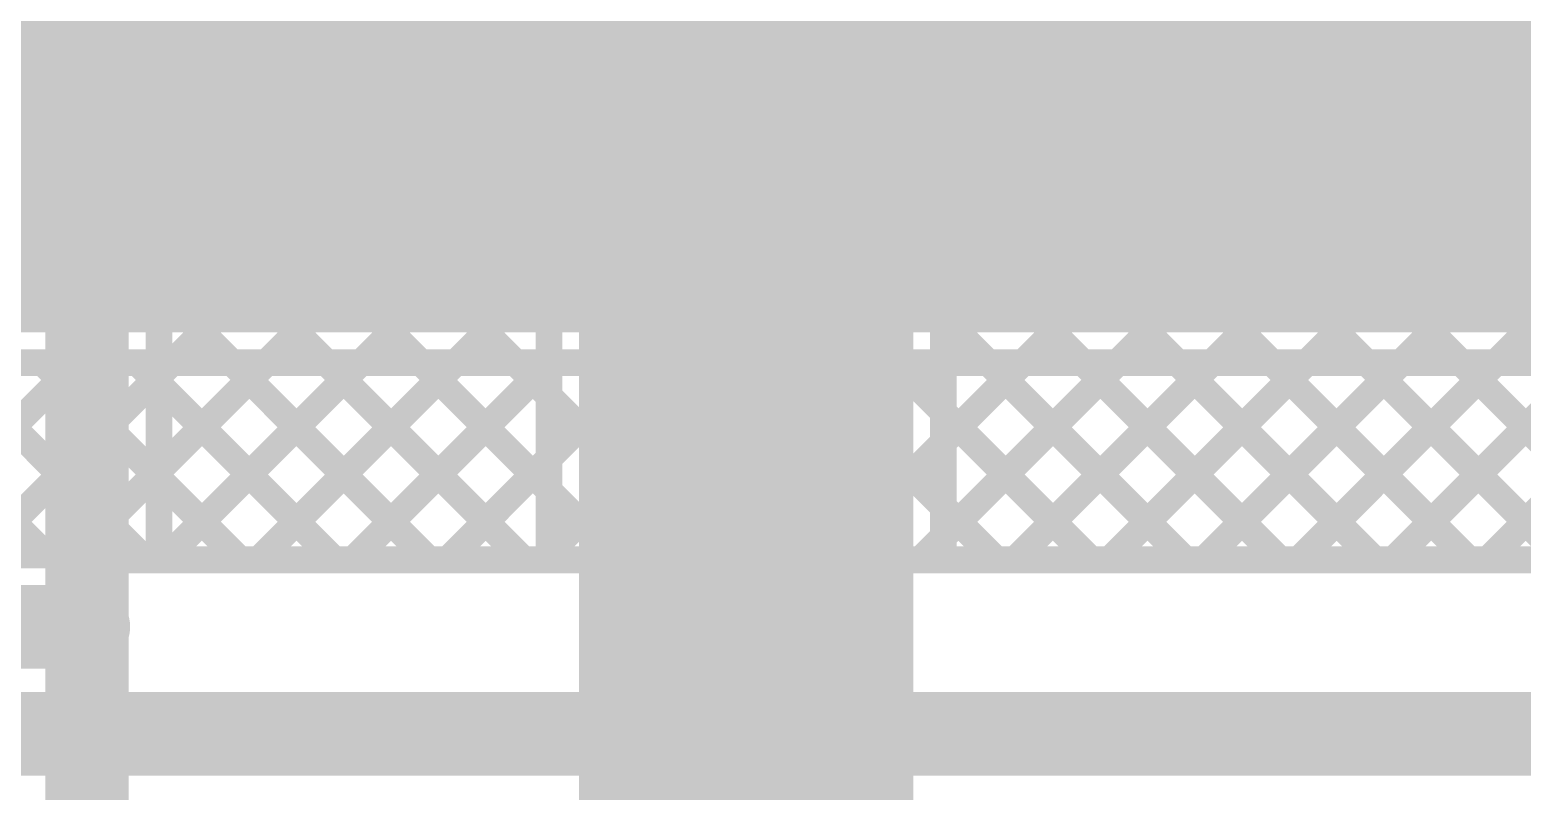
# Model space of a CAD drawing. Header units: millimetres. Extents: x -0.08 to 7.12, y -0.08 to 3.98.
# Drawn here: x 3.9475 to 4.3939, y 1.3658 to 1.5935 of the extents above; entities that cross this region are included whole.
import ezdxf

# ---------------------------------------------------------------- set-up
doc = ezdxf.new("R2010")
doc.units = ezdxf.units.MM
doc.header["$MEASUREMENT"] = 0
for name, color, linetype in [('BottomLayer', 5, 'Continuous'), ('TopLayer', 1, 'Continuous'), ('ViaHoleLayer', 16, 'Continuous')]:
    doc.layers.add(name, color=color, linetype=linetype)

msp = doc.modelspace()

# ---------------------------------------------------------------- hatches: boundary and pattern name
at = {"layer": 'BottomLayer'}
h = msp.add_hatch(color=5, dxfattribs=at)
edge = h.paths.add_edge_path()
edge.add_arc((4.16226, 1.55966), 0.0315, 0, 360)
h = msp.add_hatch(color=5, dxfattribs=at)
edge = h.paths.add_edge_path()
edge.add_arc((3.965, 1.415), 0.01181, 0, 360)
at = {"layer": 'TopLayer'}
msp.add_hatch(color=1, dxfattribs=at).paths.add_polyline_path([(2.768, 1.503), (4.714, 1.503), (4.714, 1.611), (2.768, 1.611)])
h = msp.add_hatch(color=1, dxfattribs=at)
edge = h.paths.add_edge_path()
edge.add_arc((4.16226, 1.55966), 0.0315, 0, 360)
h = msp.add_hatch(color=1, dxfattribs=at)
edge = h.paths.add_edge_path()
edge.add_arc((3.965, 1.415), 0.01181, 0, 360)
at = {"layer": 'ViaHoleLayer'}
h = msp.add_hatch(color=16, dxfattribs=at)
edge = h.paths.add_edge_path()
edge.add_arc((4.16226, 1.55966), 0.01575, 0, 360)
h = msp.add_hatch(color=16, dxfattribs=at)
edge = h.paths.add_edge_path()
edge.add_arc((3.965, 1.415), 0.00591, 0, 360)

# ---------------------------------------------------------------- linework, layer by layer
at = {"layer": 'BottomLayer'}
for points, const_width in [([(3.82848, 2.15427), (4.54775, 1.435)], 0.008), ([(3.81434, 2.14013), (4.51947, 1.435)], 0.008), ([(3.68605, 2.127), (4.37805, 1.435)], 0.008), ([(3.71433, 2.127), (4.40633, 1.435)], 0.008), ([(3.74262, 2.127), (4.43462, 1.435)], 0.008), ([(3.7709, 2.127), (4.4629, 1.435)], 0.008), ([(3.79872, 2.12747), (4.49118, 1.435)], 0.008), ([(3.98611, 1.57492), (4.27439, 1.8632)], 0.008), ([(3.98611, 1.54664), (4.28854, 1.84906)], 0.008), ([(3.98611, 1.51835), (4.30268, 1.83492)], 0.008), ([(3.98611, 1.49007), (4.31682, 1.82077)], 0.008), ([(3.96461, 1.415), (3.96461, 1.80049)], 0.025), ([(3.98611, 1.435), (3.98611, 1.80049)], 0.008), ([(4.21728, 1.57981), (4.38753, 1.75006)], 0.008), ([(4.22078, 1.55503), (4.40167, 1.73592)], 0.008), ([(4.22078, 1.52674), (4.41581, 1.72178)], 0.008), ([(3.98611, 1.7138), (4.11066, 1.58925)], 0.008), ([(4.22078, 1.49846), (4.42996, 1.70764)], 0.008), ([(4.22078, 1.47018), (4.4441, 1.6935)], 0.008), ([(3.98611, 1.68551), (4.10339, 1.56824)], 0.008), ([(4.22078, 1.44189), (4.45824, 1.67935)], 0.008), ([(4.24217, 1.435), (4.47238, 1.66521)], 0.008), ([(3.98611, 1.65723), (4.10278, 1.54056)], 0.008), ([(4.27046, 1.435), (4.48653, 1.65107)], 0.008), ([(4.29874, 1.435), (4.50067, 1.63693)], 0.008), ([(3.98611, 1.62894), (4.10278, 1.51228)], 0.008), ([(4.32703, 1.435), (4.51481, 1.62278)], 0.008), ([(4.35531, 1.435), (4.52895, 1.60864)], 0.008), ([(4.16178, 1.15106), (4.16178, 1.55978)], 0.1), ([(3.98611, 1.60066), (4.10278, 1.48399)], 0.008), ([(4.38359, 1.435), (4.54309, 1.5945)], 0.008), ([(3.98611, 1.46178), (4.1077, 1.58337)], 0.008), ([(3.98611, 1.57237), (4.10278, 1.45571)], 0.008), ([(4.22062, 1.56414), (4.34976, 1.435)], 0.008), ([(4.10278, 1.435), (4.10278, 1.55978)], 0.008), ([(4.22078, 1.435), (4.22078, 1.55978)], 0.008), ([(3.98761, 1.435), (4.10278, 1.55017)], 0.008), ([(3.98611, 1.54409), (4.0952, 1.435)], 0.008), ([(4.22078, 1.5357), (4.32148, 1.435)], 0.008), ([(4.0159, 1.435), (4.10278, 1.52188)], 0.008), ([(3.98611, 1.51581), (4.06692, 1.435)], 0.008), ([(4.22078, 1.50741), (4.29319, 1.435)], 0.008), ([(4.04418, 1.435), (4.10278, 1.4936)], 0.008), ([(3.98611, 1.48752), (4.03864, 1.435)], 0.008), ([(4.22078, 1.47913), (4.26491, 1.435)], 0.008), ([(4.07247, 1.435), (4.10278, 1.46531)], 0.008), ([(3.98611, 1.45924), (4.01035, 1.435)], 0.008), ([(4.22078, 1.45085), (4.23663, 1.435)], 0.008), ([(3.98611, 1.435), (4.10278, 1.435)], 0.008), ([(4.22078, 1.435), (4.61272, 1.435)], 0.008), ([(3.96461, 1.15106), (3.96461, 1.415)], 0.025)]:
    msp.add_lwpolyline(points, dxfattribs=dict(at, const_width=const_width))
at = {"layer": 'BottomLayer', "const_width": 0.008}
msp.add_lwpolyline([(4.10278, 1.55978, -1), (4.22078, 1.55978)], format="xyb", dxfattribs=at)
at = {"layer": 'BottomLayer'}
for points, const_width in [([(4.13678, 1.55978, 1), (4.18678, 1.55978, 1)], 0.05), ([(4.10866, 1.58925, 1), (4.11266, 1.58925, 1)], 0.004), ([(4.1057, 1.58337, 1), (4.1097, 1.58337, 1)], 0.004), ([(4.21528, 1.57981, 1), (4.21928, 1.57981, 1)], 0.004), ([(3.98411, 1.57492, 1), (3.98811, 1.57492, 1)], 0.004), ([(3.98411, 1.57237, 1), (3.98811, 1.57237, 1)], 0.004), ([(4.10139, 1.56824, 1), (4.10539, 1.56824, 1)], 0.004), ([(4.21862, 1.56414, 1), (4.22262, 1.56414, 1)], 0.004), ([(4.10078, 1.55978, 1), (4.10478, 1.55978, 1)], 0.004), ([(4.10078, 1.55978, 1), (4.10478, 1.55978, 1)], 0.004), ([(4.21878, 1.55978, 1), (4.22278, 1.55978, 1)], 0.004), ([(4.21878, 1.55978, 1), (4.22278, 1.55978, 1)], 0.004), ([(4.21878, 1.55503, 1), (4.22278, 1.55503, 1)], 0.004), ([(4.10078, 1.55017, 1), (4.10478, 1.55017, 1)], 0.004), ([(3.98411, 1.54664, 1), (3.98811, 1.54664, 1)], 0.004), ([(3.98411, 1.54409, 1), (3.98811, 1.54409, 1)], 0.004), ([(4.10078, 1.54056, 1), (4.10478, 1.54056, 1)], 0.004), ([(4.21878, 1.5357, 1), (4.22278, 1.5357, 1)], 0.004), ([(4.21878, 1.52674, 1), (4.22278, 1.52674, 1)], 0.004), ([(3.98411, 1.51835, 1), (3.98811, 1.51835, 1)], 0.004), ([(4.10078, 1.52188, 1), (4.10478, 1.52188, 1)], 0.004), ([(3.98411, 1.51581, 1), (3.98811, 1.51581, 1)], 0.004), ([(4.10078, 1.51228, 1), (4.10478, 1.51228, 1)], 0.004), ([(4.21878, 1.50741, 1), (4.22278, 1.50741, 1)], 0.004), ([(4.21878, 1.49846, 1), (4.22278, 1.49846, 1)], 0.004), ([(4.10078, 1.4936, 1), (4.10478, 1.4936, 1)], 0.004), ([(3.98411, 1.49007, 1), (3.98811, 1.49007, 1)], 0.004), ([(3.98411, 1.48752, 1), (3.98811, 1.48752, 1)], 0.004), ([(4.10078, 1.48399, 1), (4.10478, 1.48399, 1)], 0.004), ([(4.21878, 1.47913, 1), (4.22278, 1.47913, 1)], 0.004), ([(4.21878, 1.47018, 1), (4.22278, 1.47018, 1)], 0.004), ([(4.10078, 1.46531, 1), (4.10478, 1.46531, 1)], 0.004), ([(3.98411, 1.46178, 1), (3.98811, 1.46178, 1)], 0.004), ([(3.98411, 1.45924, 1), (3.98811, 1.45924, 1)], 0.004), ([(4.10078, 1.45571, 1), (4.10478, 1.45571, 1)], 0.004), ([(4.21878, 1.45085, 1), (4.22278, 1.45085, 1)], 0.004), ([(4.21878, 1.44189, 1), (4.22278, 1.44189, 1)], 0.004), ([(3.98411, 1.435, 1), (3.98811, 1.435, 1)], 0.004), ([(3.98411, 1.435, 1), (3.98811, 1.435, 1)], 0.004), ([(3.98561, 1.435, 1), (3.98961, 1.435, 1)], 0.004), ([(4.00835, 1.435, 1), (4.01235, 1.435, 1)], 0.004), ([(4.0139, 1.435, 1), (4.0179, 1.435, 1)], 0.004), ([(4.03664, 1.435, 1), (4.04064, 1.435, 1)], 0.004), ([(4.04218, 1.435, 1), (4.04618, 1.435, 1)], 0.004), ([(4.06492, 1.435, 1), (4.06892, 1.435, 1)], 0.004), ([(4.07047, 1.435, 1), (4.07447, 1.435, 1)], 0.004), ([(4.0932, 1.435, 1), (4.0972, 1.435, 1)], 0.004), ([(4.10078, 1.435, 1), (4.10478, 1.435, 1)], 0.004), ([(4.10078, 1.435, 1), (4.10478, 1.435, 1)], 0.004), ([(4.21878, 1.435, 1), (4.22278, 1.435, 1)], 0.004), ([(4.21878, 1.435, 1), (4.22278, 1.435, 1)], 0.004), ([(4.23463, 1.435, 1), (4.23863, 1.435, 1)], 0.004), ([(4.24017, 1.435, 1), (4.24417, 1.435, 1)], 0.004), ([(4.26291, 1.435, 1), (4.26691, 1.435, 1)], 0.004), ([(4.26846, 1.435, 1), (4.27246, 1.435, 1)], 0.004), ([(4.29119, 1.435, 1), (4.29519, 1.435, 1)], 0.004), ([(4.29674, 1.435, 1), (4.30074, 1.435, 1)], 0.004), ([(4.31948, 1.435, 1), (4.32348, 1.435, 1)], 0.004), ([(4.32503, 1.435, 1), (4.32903, 1.435, 1)], 0.004), ([(4.34776, 1.435, 1), (4.35176, 1.435, 1)], 0.004), ([(4.35331, 1.435, 1), (4.35731, 1.435, 1)], 0.004), ([(4.37605, 1.435, 1), (4.38005, 1.435, 1)], 0.004), ([(4.38159, 1.435, 1), (4.38559, 1.435, 1)], 0.004), ([(3.95836, 1.415, 1), (3.97086, 1.415, 1)], 0.0125), ([(3.95836, 1.415, 1), (3.97086, 1.415, 1)], 0.0125)]:
    msp.add_lwpolyline(points, format="xyb", close=True, dxfattribs=dict(at, const_width=const_width))
at = {"layer": 'TopLayer'}
for points, const_width in [([(2.759, 1.494), (4.63, 1.494)], 0.008), ([(3.89478, 1.494), (3.95228, 1.4365)], 0.008), ([(3.90426, 1.4365), (3.96176, 1.494)], 0.008), ([(3.92307, 1.494), (3.98207, 1.435)], 0.008), ([(3.93255, 1.4365), (3.99004, 1.494)], 0.008), ([(3.95135, 1.494), (4.01035, 1.435)], 0.008), ([(3.96083, 1.4365), (4.01833, 1.494)], 0.008), ([(3.97964, 1.494), (4.03864, 1.435)], 0.008), ([(3.98761, 1.435), (4.04661, 1.494)], 0.008), ([(4.00792, 1.494), (4.06692, 1.435)], 0.008), ([(4.0159, 1.435), (4.0749, 1.494)], 0.008), ([(4.0362, 1.494), (4.0952, 1.435)], 0.008), ([(4.04418, 1.435), (4.10318, 1.494)], 0.008), ([(4.06449, 1.494), (4.12349, 1.435)], 0.008), ([(4.07247, 1.435), (4.13147, 1.494)], 0.008), ([(4.09277, 1.494), (4.15177, 1.435)], 0.008), ([(4.10075, 1.435), (4.15975, 1.494)], 0.008), ([(4.12106, 1.494), (4.18006, 1.435)], 0.008), ([(4.12904, 1.435), (4.18804, 1.494)], 0.008), ([(4.14934, 1.494), (4.20834, 1.435)], 0.008), ([(4.15732, 1.435), (4.21632, 1.494)], 0.008), ([(4.17763, 1.494), (4.23663, 1.435)], 0.008), ([(4.1856, 1.435), (4.2446, 1.494)], 0.008), ([(4.20591, 1.494), (4.26491, 1.435)], 0.008), ([(4.21389, 1.435), (4.27289, 1.494)], 0.008), ([(4.23419, 1.494), (4.29319, 1.435)], 0.008), ([(4.24217, 1.435), (4.30117, 1.494)], 0.008), ([(4.26248, 1.494), (4.32148, 1.435)], 0.008), ([(4.27046, 1.435), (4.32946, 1.494)], 0.008), ([(4.29076, 1.494), (4.34976, 1.435)], 0.008), ([(4.29874, 1.435), (4.35774, 1.494)], 0.008), ([(4.31905, 1.494), (4.37805, 1.435)], 0.008), ([(4.32703, 1.435), (4.38603, 1.494)], 0.008), ([(4.34733, 1.494), (4.40633, 1.435)], 0.008), ([(4.35531, 1.435), (4.41431, 1.494)], 0.008), ([(4.37562, 1.494), (4.43462, 1.435)], 0.008), ([(4.38359, 1.435), (4.44259, 1.494)], 0.008), ([(3.31229, 1.4365), (3.965, 1.4365)], 0.008), ([(3.97289, 1.435), (4.63, 1.435)], 0.008), ([(2.392, 1.415), (3.965, 1.415)], 0.025), ([(2.364, 1.383), (4.582, 1.383)], 0.025)]:
    msp.add_lwpolyline(points, dxfattribs=dict(at, const_width=const_width))
for points, const_width in [([(3.94935, 1.494, 1), (3.95335, 1.494, 1)], 0.004), ([(3.95976, 1.494, 1), (3.96376, 1.494, 1)], 0.004), ([(3.97764, 1.494, 1), (3.98164, 1.494, 1)], 0.004), ([(3.98805, 1.494, 1), (3.99205, 1.494, 1)], 0.004), ([(4.00592, 1.494, 1), (4.00992, 1.494, 1)], 0.004), ([(4.01633, 1.494, 1), (4.02033, 1.494, 1)], 0.004), ([(4.0342, 1.494, 1), (4.0382, 1.494, 1)], 0.004), ([(4.04461, 1.494, 1), (4.04861, 1.494, 1)], 0.004), ([(4.06249, 1.494, 1), (4.06649, 1.494, 1)], 0.004), ([(4.0729, 1.494, 1), (4.0769, 1.494, 1)], 0.004), ([(4.09077, 1.494, 1), (4.09477, 1.494, 1)], 0.004), ([(4.10118, 1.494, 1), (4.10518, 1.494, 1)], 0.004), ([(4.11906, 1.494, 1), (4.12306, 1.494, 1)], 0.004), ([(4.12947, 1.494, 1), (4.13347, 1.494, 1)], 0.004), ([(4.14734, 1.494, 1), (4.15134, 1.494, 1)], 0.004), ([(4.15775, 1.494, 1), (4.16175, 1.494, 1)], 0.004), ([(4.17563, 1.494, 1), (4.17963, 1.494, 1)], 0.004), ([(4.18604, 1.494, 1), (4.19004, 1.494, 1)], 0.004), ([(4.20391, 1.494, 1), (4.20791, 1.494, 1)], 0.004), ([(4.21432, 1.494, 1), (4.21832, 1.494, 1)], 0.004), ([(4.23219, 1.494, 1), (4.23619, 1.494, 1)], 0.004), ([(4.2426, 1.494, 1), (4.2466, 1.494, 1)], 0.004), ([(4.26048, 1.494, 1), (4.26448, 1.494, 1)], 0.004), ([(4.27089, 1.494, 1), (4.27489, 1.494, 1)], 0.004), ([(4.28876, 1.494, 1), (4.29276, 1.494, 1)], 0.004), ([(4.29917, 1.494, 1), (4.30317, 1.494, 1)], 0.004), ([(4.31705, 1.494, 1), (4.32105, 1.494, 1)], 0.004), ([(4.32746, 1.494, 1), (4.33146, 1.494, 1)], 0.004), ([(4.34533, 1.494, 1), (4.34933, 1.494, 1)], 0.004), ([(4.35574, 1.494, 1), (4.35974, 1.494, 1)], 0.004), ([(4.37362, 1.494, 1), (4.37762, 1.494, 1)], 0.004), ([(4.38403, 1.494, 1), (4.38803, 1.494, 1)], 0.004), ([(3.95028, 1.4365, 1), (3.95428, 1.4365, 1)], 0.004), ([(3.95883, 1.4365, 1), (3.96283, 1.4365, 1)], 0.004), ([(3.963, 1.4365, 1), (3.967, 1.4365, 1)], 0.004), ([(3.963, 1.4365, 1), (3.967, 1.4365, 1)], 0.004), ([(3.97089, 1.435, 1), (3.97489, 1.435, 1)], 0.004), ([(3.97089, 1.435, 1), (3.97489, 1.435, 1)], 0.004), ([(3.98007, 1.435, 1), (3.98407, 1.435, 1)], 0.004), ([(3.98561, 1.435, 1), (3.98961, 1.435, 1)], 0.004), ([(4.00835, 1.435, 1), (4.01235, 1.435, 1)], 0.004), ([(4.0139, 1.435, 1), (4.0179, 1.435, 1)], 0.004), ([(4.03664, 1.435, 1), (4.04064, 1.435, 1)], 0.004), ([(4.04218, 1.435, 1), (4.04618, 1.435, 1)], 0.004), ([(4.06492, 1.435, 1), (4.06892, 1.435, 1)], 0.004), ([(4.07047, 1.435, 1), (4.07447, 1.435, 1)], 0.004), ([(4.0932, 1.435, 1), (4.0972, 1.435, 1)], 0.004), ([(4.09875, 1.435, 1), (4.10275, 1.435, 1)], 0.004), ([(4.12149, 1.435, 1), (4.12549, 1.435, 1)], 0.004), ([(4.12704, 1.435, 1), (4.13104, 1.435, 1)], 0.004), ([(4.14977, 1.435, 1), (4.15377, 1.435, 1)], 0.004), ([(4.15532, 1.435, 1), (4.15932, 1.435, 1)], 0.004), ([(4.17806, 1.435, 1), (4.18206, 1.435, 1)], 0.004), ([(4.1836, 1.435, 1), (4.1876, 1.435, 1)], 0.004), ([(4.20634, 1.435, 1), (4.21034, 1.435, 1)], 0.004), ([(4.21189, 1.435, 1), (4.21589, 1.435, 1)], 0.004), ([(4.23463, 1.435, 1), (4.23863, 1.435, 1)], 0.004), ([(4.24017, 1.435, 1), (4.24417, 1.435, 1)], 0.004), ([(4.26291, 1.435, 1), (4.26691, 1.435, 1)], 0.004), ([(4.26846, 1.435, 1), (4.27246, 1.435, 1)], 0.004), ([(4.29119, 1.435, 1), (4.29519, 1.435, 1)], 0.004), ([(4.29674, 1.435, 1), (4.30074, 1.435, 1)], 0.004), ([(4.31948, 1.435, 1), (4.32348, 1.435, 1)], 0.004), ([(4.32503, 1.435, 1), (4.32903, 1.435, 1)], 0.004), ([(4.34776, 1.435, 1), (4.35176, 1.435, 1)], 0.004), ([(4.35331, 1.435, 1), (4.35731, 1.435, 1)], 0.004), ([(4.37605, 1.435, 1), (4.38005, 1.435, 1)], 0.004), ([(4.38159, 1.435, 1), (4.38559, 1.435, 1)], 0.004), ([(3.95875, 1.415, 1), (3.97125, 1.415, 1)], 0.0125)]:
    msp.add_lwpolyline(points, format="xyb", close=True, dxfattribs=dict(at, const_width=const_width))
at = {"layer": 'TopLayer', "const_width": 0.008}
msp.add_lwpolyline([(3.965, 1.4365, -0.094215), (3.97289, 1.435)], format="xyb", dxfattribs=at)

doc.saveas('drawing.dxf')
